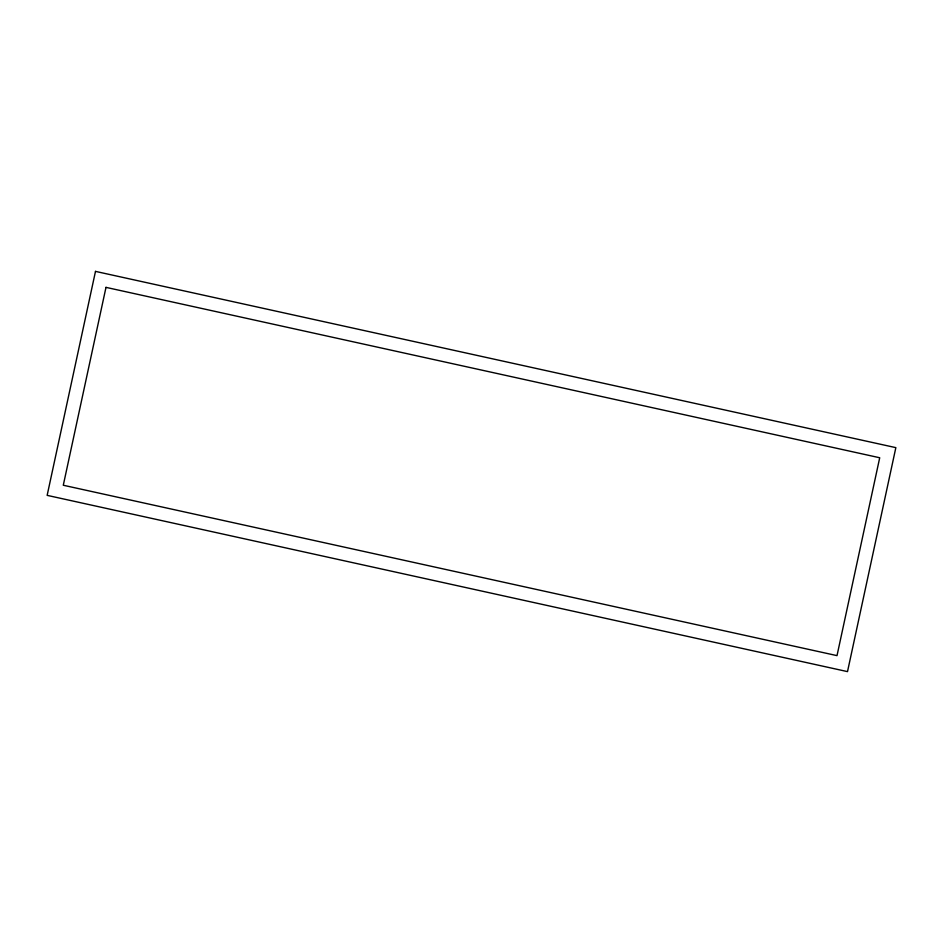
<?xml version="1.0" encoding="UTF-8"?>
<svg xmlns="http://www.w3.org/2000/svg" width="943" height="943" viewBox="0 0 943 943"><rect width="100%" height="100%" fill="white"/><g stroke="black" fill="none" stroke-linecap="round" stroke-linejoin="round"><path stroke-width="1.41" d="M95.491 271.384L47.15 495.358L847.509 671.616L895.85 447.642L95.491 271.384M105.993 287.367L63.287 485.244L837.007 655.633L879.713 457.756L105.993 287.367"/></g></svg>
